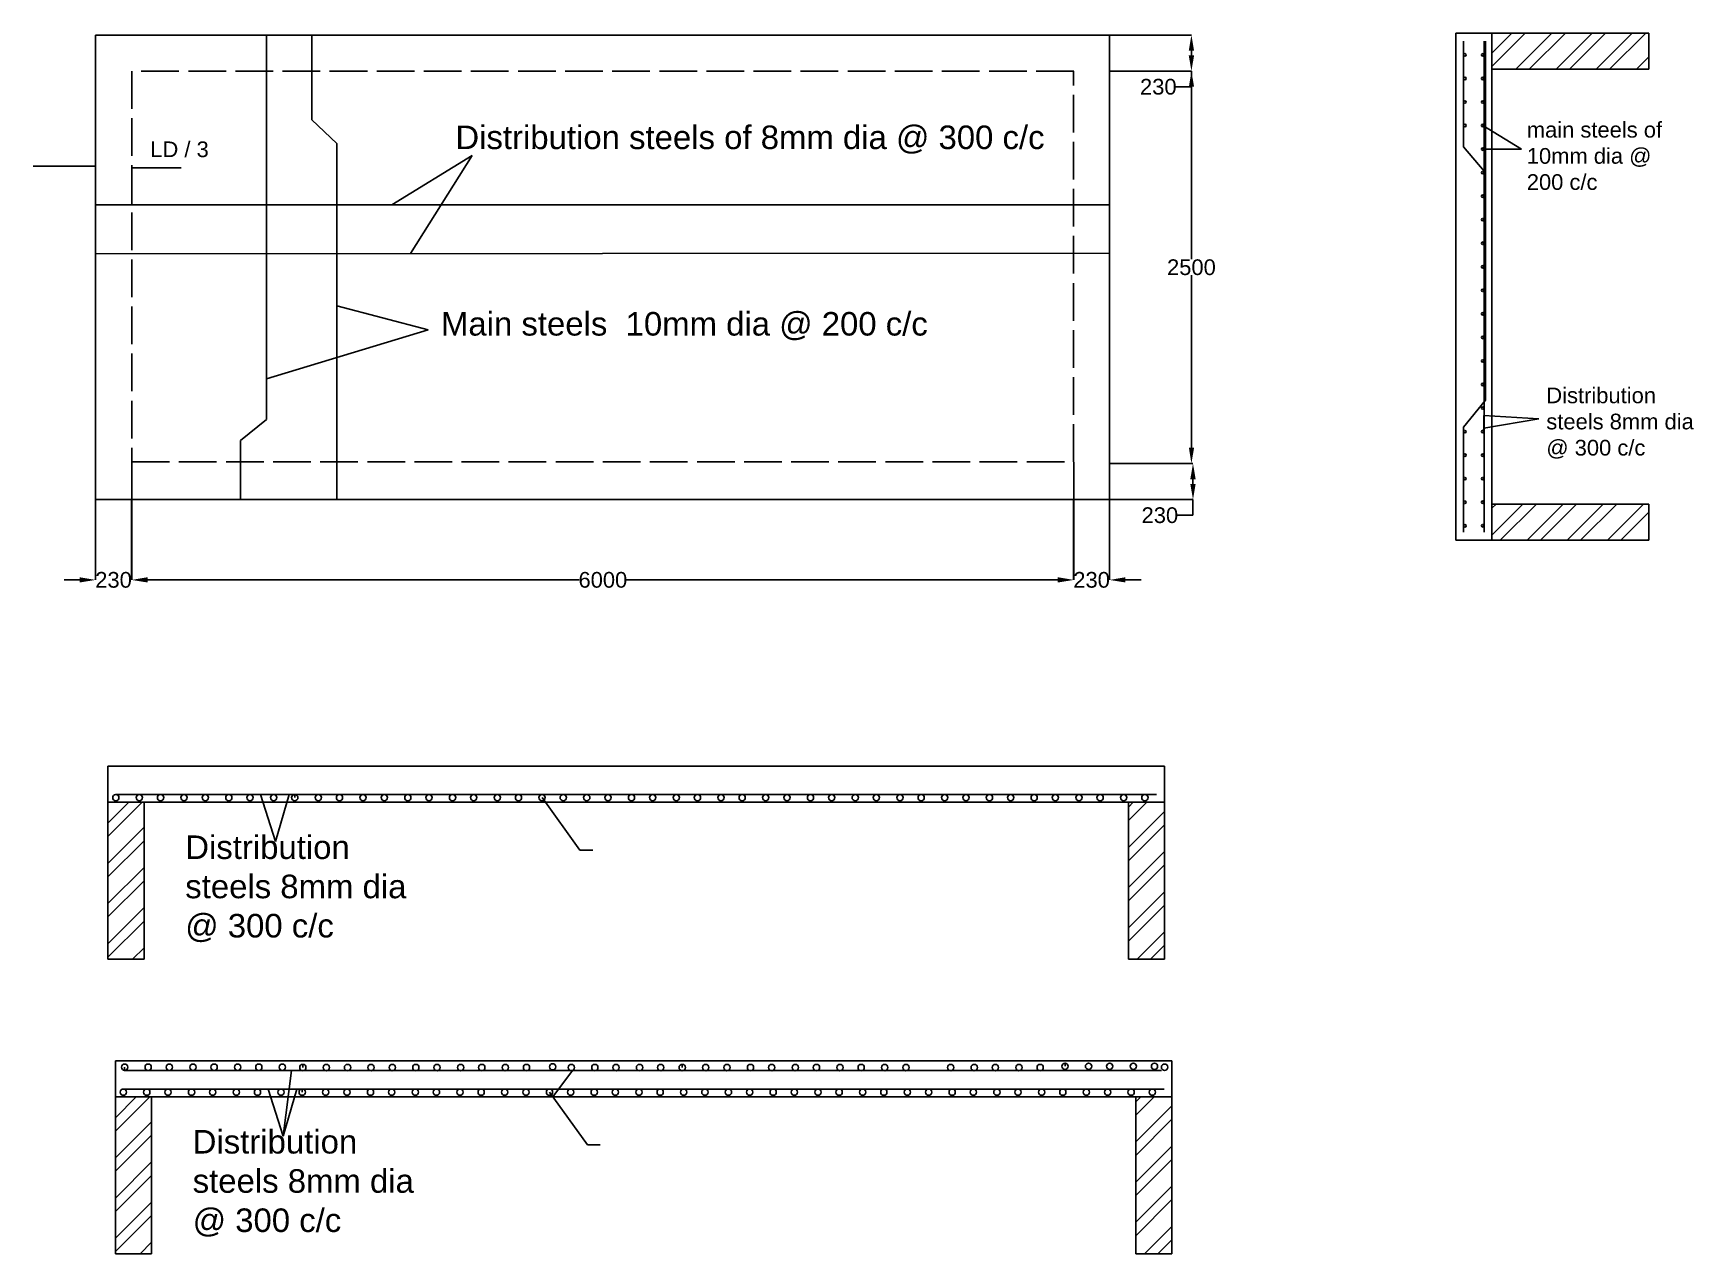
# Model space of a CAD drawing. Header units: millimetres. Extents: x 5101 to 15679, y 396 to 8174.
import ezdxf

# ---------------------------------------------------------------- set-up
doc = ezdxf.new("R2010")
doc.units = ezdxf.units.MM
doc.linetypes.add('ACAD_ISO02W100', pattern=[15, 12, -3])
doc.styles.get("Standard").update_dxf_attribs({"font": 'arial.ttf'})
doc.dimstyles.get("Standard").update_dxf_attribs({"dimtxt": 100, "dimasz": 100, "dimexe": 0.18, "dimexo": 0.0625, "dimgap": 0.09, "dimtad": 0, "dimtih": 1, "dimtoh": 1, "dimdec": 0, "dimzin": 0, "dimdsep": 46, "dimtxsty": 'Standard', "dimcen": 0.09, "dimadec": 0, "dimazin": 0, "dimtfac": 1, "dimtdec": 0, "dimtofl": 0, "dimtmove": 0, "dimatfit": 3, "dimfxl": 1, "dimtolj": 1, "dimtzin": 0, "dimarcsym": 0})

# ---------------------------------------------------------------- blocks, each defined once
blk = doc.blocks.new('*D2')
at = {"color": 0, "lineweight": -2, "transparency": 16777216}
for p, q in [((11958, 7932), (12480, 7932)), ((12479, 7832), (12479, 6733)), ((12479, 5532), (12479, 6631)), ((11958, 5432), (12480, 5432))]:
    blk.add_line(p, q, dxfattribs=at)
at = {"color": 0, "transparency": 16777216}
for points in [[(12463, 7832), (12496, 7832), (12479, 7932)], [(12463, 5532), (12496, 5532), (12479, 5432)]]:
    blk.add_solid(points, dxfattribs=at)
at = {"layer": 'Defpoints', "color": 0, "transparency": 16777216}
for p in [(11958, 7932), (11958, 5432), (12479, 5432)]:
    blk.add_point(p, dxfattribs=at)
at = {"color": 0, "transparency": 16777216, "insert": (12479, 6682), "char_height": 100, "attachment_point": 5}
blk.add_mtext('\\A1;2500', dxfattribs=at)
blk = doc.blocks.new('*D3')
at = {"color": 0, "lineweight": -2, "transparency": 16777216}
for p, q in [((5730, 5441), (5730, 4690)), ((11730, 5441), (11730, 4690)), ((5830, 4690), (8580, 4690)), ((11630, 4690), (8879, 4690))]:
    blk.add_line(p, q, dxfattribs=at)
at = {"color": 0, "transparency": 16777216}
for points in [[(5830, 4707), (5830, 4674), (5730, 4690)], [(11630, 4707), (11630, 4674), (11730, 4690)]]:
    blk.add_solid(points, dxfattribs=at)
at = {"layer": 'Defpoints', "color": 0, "transparency": 16777216}
for p in [(5730, 5441), (11730, 5441), (11730, 4690)]:
    blk.add_point(p, dxfattribs=at)
at = {"color": 0, "transparency": 16777216, "insert": (8730, 4690), "char_height": 100, "attachment_point": 5}
blk.add_mtext('\\A1;6000', dxfattribs=at)
blk = doc.blocks.new('*D4')
at = {"color": 0, "lineweight": -2, "transparency": 16777216}
for p, q in [((11958, 8162), (12479, 8162)), ((12479, 8062), (12479, 8032)), ((11958, 7932), (12479, 7932)), ((12479, 7832), (12379, 7832)), ((12479, 7932), (12479, 7832))]:
    blk.add_line(p, q, dxfattribs=at)
at = {"color": 0, "transparency": 16777216}
for points in [[(12462, 8062), (12496, 8062), (12479, 8162)], [(12462, 8032), (12496, 8032), (12479, 7932)]]:
    blk.add_solid(points, dxfattribs=at)
at = {"layer": 'Defpoints', "color": 0, "transparency": 16777216}
for p in [(11958, 8162), (11958, 7932), (12479, 7932)]:
    blk.add_point(p, dxfattribs=at)
at = {"color": 0, "transparency": 16777216, "insert": (12268, 7832), "char_height": 100, "attachment_point": 5}
blk.add_mtext('\\A1;230', dxfattribs=at)
blk = doc.blocks.new('*D5')
at = {"color": 0, "lineweight": -2, "transparency": 16777216}
for p, q in [((11958, 5432), (12489, 5432)), ((12489, 5332), (12489, 5302)), ((11958, 5202), (12489, 5202)), ((12489, 5202), (12489, 5102)), ((12489, 5102), (12389, 5102))]:
    blk.add_line(p, q, dxfattribs=at)
at = {"color": 0, "transparency": 16777216}
for points in [[(12472, 5332), (12506, 5332), (12489, 5432)], [(12472, 5302), (12506, 5302), (12489, 5202)]]:
    blk.add_solid(points, dxfattribs=at)
at = {"layer": 'Defpoints', "color": 0, "transparency": 16777216}
for p in [(11958, 5432), (11958, 5202), (12489, 5202)]:
    blk.add_point(p, dxfattribs=at)
at = {"color": 0, "transparency": 16777216, "insert": (12278, 5102), "char_height": 100, "attachment_point": 5}
blk.add_mtext('\\A1;230', dxfattribs=at)
blk = doc.blocks.new('*D6')
at = {"color": 0, "lineweight": -2, "transparency": 16777216}
for p, q in [((5498, 5202), (5498, 4690)), ((5728, 5202), (5728, 4690)), ((5398, 4690), (5298, 4690)), ((5828, 4690), (5928, 4690))]:
    blk.add_line(p, q, dxfattribs=at)
at = {"color": 0, "transparency": 16777216}
for points in [[(5398, 4707), (5398, 4674), (5498, 4690)], [(5828, 4707), (5828, 4674), (5728, 4690)]]:
    blk.add_solid(points, dxfattribs=at)
at = {"layer": 'Defpoints', "color": 0, "transparency": 16777216}
for p in [(5498, 5202), (5728, 5202), (5728, 4690)]:
    blk.add_point(p, dxfattribs=at)
at = {"color": 0, "transparency": 16777216, "insert": (5613, 4690), "char_height": 100, "attachment_point": 5}
blk.add_mtext('\\A1;230', dxfattribs=at)
blk = doc.blocks.new('*D7')
at = {"color": 0, "lineweight": -2, "transparency": 16777216}
for p, q in [((11728, 5202), (11728, 4690)), ((11958, 5202), (11958, 4690)), ((11628, 4690), (11528, 4690)), ((12058, 4690), (12158, 4690))]:
    blk.add_line(p, q, dxfattribs=at)
at = {"color": 0, "transparency": 16777216}
for points in [[(11628, 4707), (11628, 4674), (11728, 4690)], [(12058, 4707), (12058, 4674), (11958, 4690)]]:
    blk.add_solid(points, dxfattribs=at)
at = {"layer": 'Defpoints', "color": 0, "transparency": 16777216}
for p in [(11728, 5202), (11958, 5202), (11728, 4690)]:
    blk.add_point(p, dxfattribs=at)
at = {"color": 0, "transparency": 16777216, "insert": (11843, 4690), "char_height": 100, "attachment_point": 5}
blk.add_mtext('\\A1;230', dxfattribs=at)
blk = doc.blocks.new('*U11')
blk.add_circle((28, 8), 8)
blk.add_circle((28, 8), 8)
blk.add_circle((28, 8), 8)
blk = doc.blocks.new('*U12')
at = {"color": 0, "linetype": 'ByBlock', "lineweight": -2, "transparency": 16777216, "rotation": 270.0000000000002}
for p in [(14213, 5663), (14213, 5513), (14213, 5363), (14213, 5213), (14213, 5063)]:
    blk.add_blockref('*U11', p, dxfattribs=at)

msp = doc.modelspace()

# ---------------------------------------------------------------- hatches: boundary and pattern name
h = msp.add_hatch()
h.set_pattern_fill('ANSI32', color=256, scale=19)
h.set_pattern_definition([(45, (3756.68, 226.07), (-127.9686, 127.9686), []), (45, (3842, 226.07), (-127.9686, 127.9686), [])])
h.paths.add_polyline_path([(15392.9, 5173.7), (14392.9, 5173.7), (14392.9, 4943.7), (15392.9, 4943.7)])
h.paths.add_polyline_path([(15392.9, 8173.7), (14392.9, 8173.7), (14392.9, 7943.7), (15392.9, 7943.7)])
h = msp.add_hatch()
h.set_pattern_fill('ANSI32', color=256, scale=19)
h.set_pattern_definition([(45, (2694.97, -510.42), (-127.9686, 127.9686), []), (45, (2780.28, -510.42), (-127.9686, 127.9686), [])])
h.paths.add_polyline_path([(5807.5, 3273), (5577.5, 3273), (5577.5, 2273), (5807.5, 2273)])
h.paths.add_polyline_path([(12307.5, 3273), (12077.5, 3273), (12077.5, 2273), (12307.5, 2273)])
h = msp.add_hatch()
h.set_pattern_fill('ANSI32', color=256, scale=19)
h.set_pattern_definition([(45, (2742.36, -2387.09), (-127.9686, 127.9686), []), (45, (2827.67, -2387.09), (-127.9686, 127.9686), [])])
h.paths.add_polyline_path([(5854.9, 1396.3), (5624.9, 1396.3), (5624.9, 396.3), (5854.9, 396.3)])
h.paths.add_polyline_path([(12354.9, 1396.3), (12124.9, 1396.3), (12124.9, 396.3), (12354.9, 396.3)])

# ---------------------------------------------------------------- linework, layer by layer
for p, q in [((5497.5, 7932.1), (5497.5, 8162.1)), ((5497.5, 8162.1), (5729.7, 8162.1)), ((5497.5, 8162.1), (5497.5, 7932.1)), ((5497.5, 8162.1), (5497.5, 7326.3)), ((5729.7, 8162.1), (11729.7, 8162.1)), ((5729.7, 8162.1), (7696.5, 8162.1)), ((5729.7, 8162.1), (6588.3, 8162.1)), ((6588.3, 8162.1), (6588.3, 5711.6)), ((6877, 8162.1), (6877, 7622.4)), ((11957.5, 8162.1), (11729.7, 8162.1)), ((11957.5, 7932.1), (11957.5, 8162.1)), ((11957.5, 8162.1), (11957.5, 7932.1)), ((14162.9, 8173.7), (14392.9, 8173.7)), ((14162.9, 8173.7), (14162.9, 4943.7)), ((14392.9, 8173.7), (14392.9, 4943.7)), ((14392.9, 8173.7), (15392.9, 8173.7)), ((15392.9, 8173.7), (15392.9, 7943.7)), ((14212.9, 8123.7), (14212.9, 7448.9)), ((14342.9, 8123.7), (14342.9, 4993.7)), ((14352.5, 5835.5), (14352.5, 8123.7)), ((5497.5, 8008.3), (5497.5, 8008.3)), ((14342.9, 7943.7), (14342.9, 7293.7)), ((15392.9, 7943.7), (14392.9, 7943.7)), ((5497.5, 5432.1), (5497.5, 7932.1)), ((5497.5, 7932.1), (5497.5, 7932.1)), ((5497.5, 7932.1), (5497.5, 7080.1)), ((11957.5, 7932.1), (11957.5, 5432.1)), ((11957.5, 7932.1), (11957.5, 7080.2)), ((6877, 7622.4), (7036.2, 7469.9)), ((14581.3, 7435.3), (14334.6, 7585.3)), ((7036.2, 7469.9), (7036.2, 5202.1)), ((14342.9, 7293.7), (14212.9, 7448.9)), ((14334.6, 7435.3), (14581.3, 7435.3)), ((5497.5, 7326.3), (5101.4, 7326.3)), ((5729.7, 7080.1), (5729.7, 7315)), ((5729.7, 7315), (6044.8, 7315)), ((7385.1, 7080.1), (7897.3, 7394.2)), ((7504.8, 6769.3), (7897.3, 7394.2)), ((11957.5, 7080.2), (5497.5, 7080.1)), ((5497.5, 7080.1), (5497.5, 6768.5)), ((7036.2, 7080.1), (7385.1, 7080.1)), ((5497.5, 6768.5), (11957.5, 6772)), ((5497.5, 6768.5), (7504.8, 6769.3)), ((7036.2, 6769.3), (7036.2, 6436.8)), ((7036.2, 6436.8), (7617.9, 6283.9)), ((6588.3, 5971.5), (7617.9, 6283.9)), ((6588.3, 5711.6), (6588.3, 5971.5)), ((5497.5, 5662.1), (5497.5, 5892.1)), ((14352.5, 5835.5), (14212.9, 5662.8)), ((14342.6, 5679.7), (14342.6, 5738.2)), ((14342.6, 5738.2), (14691.9, 5716)), ((14691.9, 5716), (14342.6, 5658.1)), ((5497.5, 5432.1), (5497.5, 5662.1)), ((6588.3, 5711.6), (6422.5, 5579)), ((14212.9, 5662.8), (14212.9, 4993.7)), ((14342.6, 5635.3), (14342.6, 5679.7)), ((6422.5, 5579), (6422.5, 5202.1)), ((5497.5, 5202.1), (5497.5, 5432.1)), ((11957.5, 5432.1), (11957.5, 5202.1)), ((5727.5, 5202.1), (5497.5, 5202.1)), ((11957.5, 5202.1), (5727.5, 5202.1)), ((5729.7, 5202.1), (5727.5, 5202.1)), ((5727.5, 5202.1), (5729.7, 5202.1)), ((5729.7, 5202.1), (6435.8, 5202.1)), ((15392.9, 5173.7), (14392.9, 5173.7)), ((15392.9, 4943.7), (15392.9, 5173.7)), ((14392.9, 4943.7), (14162.9, 4943.7)), ((14392.9, 4943.7), (15392.9, 4943.7)), ((5577.5, 3503), (12307.5, 3503)), ((5577.5, 3273), (5577.5, 3503)), ((12307.5, 3503), (12307.5, 3273)), ((12257.5, 3323), (5627.5, 3323)), ((5627.5, 3323), (5777.5, 3323)), ((5627.5, 3323), (5627.5, 3323)), ((6482.5, 3323), (6550.2, 3323)), ((6550.2, 3323), (6645.4, 3023.1)), ((6732.8, 3323), (6645.4, 3023.1)), ((6767.5, 3323), (6732.8, 3323)), ((6767.5, 3303), (6767.5, 3323)), ((8342.5, 3303), (8583.7, 2968.3)), ((12307.5, 3273), (5577.5, 3273)), ((5577.5, 3273), (5577.5, 2273)), ((5807.5, 2273), (5807.5, 3273)), ((12077.5, 2273), (12077.5, 3273)), ((12307.5, 3273), (12307.5, 2273)), ((8583.7, 2968.3), (8665.1, 2968.3)), ((5577.5, 2273), (5807.5, 2273)), ((12307.5, 2273), (12077.5, 2273)), ((5624.9, 1626.3), (12354.9, 1626.3)), ((5624.9, 1396.3), (5624.9, 1626.3)), ((6818.7, 1583.1), (6818.7, 1603.1)), ((9235.5, 1583.1), (9235.5, 1603.1)), ((11673.8, 1591.2), (11673.8, 1611.2)), ((12354.9, 1626.3), (12354.9, 1396.3)), ((5683.7, 1585.2), (5683.7, 1565.2)), ((5683.7, 1565.2), (12287.9, 1565.2)), ((5683.7, 1565.2), (6688.7, 1565.2)), ((6688.7, 1565.2), (6747.2, 1565.2)), ((6692.8, 1146.4), (6747.2, 1565.2)), ((8537.6, 1565.2), (8411.5, 1396.3)), ((12354.9, 1396.3), (5624.9, 1396.3)), ((5624.9, 1396.3), (5624.9, 396.3)), ((12304.9, 1446.3), (5674.9, 1446.3)), ((5674.9, 1446.3), (5824.9, 1446.3)), ((5674.9, 1446.3), (5674.9, 1446.3)), ((5854.9, 396.3), (5854.9, 1396.3)), ((6529.9, 1446.3), (6597.6, 1446.3)), ((6597.6, 1446.3), (6692.8, 1146.4)), ((6780.2, 1446.3), (6692.8, 1146.4)), ((6814.9, 1446.3), (6780.2, 1446.3)), ((6814.9, 1426.3), (6814.9, 1446.3)), ((8389.9, 1426.3), (8631.1, 1091.6)), ((12124.9, 396.3), (12124.9, 1396.3)), ((12354.9, 1396.3), (12354.9, 396.3)), ((8631.1, 1091.6), (8712.5, 1091.6)), ((5624.9, 396.3), (5854.9, 396.3)), ((12354.9, 396.3), (12124.9, 396.3))]:
    msp.add_line(p, q)
at = {"linetype": 'ACAD_ISO02W100', "ltscale": 20}
for points in [[(11729.7, 7932.1), (5729.7, 7932.1), (5729.7, 5441.5)], [(5729.7, 5441.5), (11727.5, 5441.5), (11727.5, 7932.1)]]:
    msp.add_lwpolyline(points, dxfattribs=at)
msp.add_lwpolyline([(5683.7, 1585.2), (5683.7, 1585.2), (5683.7, 1585.2), (5683.7, 1585.2), (5683.7, 1585.2), (5683.7, 1585.2)])
for centre, radius in [((14220.9, 8035.3), 8), ((14220.9, 8035.3), 8), ((14220.9, 8035.3), 8), ((14334.6, 8035.3), 8), ((14334.6, 8035.3), 8), ((14334.6, 8035.3), 8), ((14220.9, 7885.3), 8), ((14220.9, 7885.3), 8), ((14220.9, 7885.3), 8), ((14334.6, 7885.3), 8), ((14334.6, 7885.3), 8), ((14334.6, 7885.3), 8), ((14220.9, 7735.3), 8), ((14220.9, 7735.3), 8), ((14220.9, 7735.3), 8), ((14334.6, 7735.3), 8), ((14334.6, 7735.3), 8), ((14334.6, 7735.3), 8), ((14220.9, 7585.3), 8), ((14220.9, 7585.3), 8), ((14220.9, 7585.3), 8), ((14334.6, 7585.3), 8), ((14334.6, 7585.3), 8), ((14334.6, 7585.3), 8), ((14334.6, 7435.3), 8), ((14334.6, 7435.3), 8), ((14334.6, 7435.3), 8), ((14334.6, 7285.3), 8), ((14334.6, 7285.3), 8), ((14334.6, 7285.3), 8), ((14334.6, 7135.3), 8), ((14334.6, 7135.3), 8), ((14334.6, 7135.3), 8), ((14334.6, 6985.3), 8), ((14334.6, 6985.3), 8), ((14334.6, 6985.3), 8), ((14334.6, 6835.3), 8), ((14334.6, 6835.3), 8), ((14334.6, 6835.3), 8), ((14334.6, 6685.3), 8), ((14334.6, 6685.3), 8), ((14334.6, 6685.3), 8), ((14334.6, 6535.3), 8), ((14334.6, 6535.3), 8), ((14334.6, 6535.3), 8), ((14334.6, 6385.3), 8), ((14334.6, 6385.3), 8), ((14334.6, 6385.3), 8), ((14334.6, 6235.3), 8), ((14334.6, 6235.3), 8), ((14334.6, 6235.3), 8), ((14334.6, 6085.3), 8), ((14334.6, 6085.3), 8), ((14334.6, 6085.3), 8), ((14334.6, 5935.3), 8), ((14334.6, 5935.3), 8), ((14334.6, 5935.3), 8), ((14334.6, 5785.3), 8), ((14334.6, 5785.3), 8), ((14334.6, 5785.3), 8), ((14334.6, 5635.3), 8), ((14334.6, 5635.3), 8), ((14334.6, 5635.3), 8), ((14334.6, 5485.3), 8), ((14334.6, 5485.3), 8), ((14334.6, 5485.3), 8), ((14334.6, 5335.3), 8), ((14334.6, 5335.3), 8), ((14334.6, 5335.3), 8), ((14334.6, 5185.3), 8), ((14334.6, 5185.3), 8), ((14334.6, 5035.3), 8), ((5627.5, 3303), 20), ((5777.5, 3303), 20), ((5912.5, 3303), 20), ((6062.5, 3303), 20), ((6197.5, 3303), 20), ((6347.5, 3303), 20), ((6482.5, 3303), 20), ((6632.5, 3303), 20), ((6767.5, 3303), 20), ((6917.5, 3303), 20), ((7052.5, 3303), 20), ((7202.5, 3303), 20), ((7337.5, 3303), 20), ((7487.5, 3303), 20), ((7622.5, 3303), 20), ((7772.5, 3303), 20), ((7907.5, 3303), 20), ((8057.5, 3303), 20), ((8192.5, 3303), 20), ((8342.5, 3303), 20), ((8477.5, 3303), 20), ((8627.5, 3303), 20), ((8762.5, 3303), 20), ((8912.5, 3303), 20), ((9047.5, 3303), 20), ((9197.5, 3303), 20), ((9332.5, 3303), 20), ((9482.5, 3303), 20), ((9617.5, 3303), 20), ((9767.5, 3303), 20), ((9902.5, 3303), 20), ((10052.5, 3303), 20), ((10187.5, 3303), 20), ((10337.5, 3303), 20), ((10472.5, 3303), 20), ((10622.5, 3303), 20), ((10757.5, 3303), 20), ((10907.5, 3303), 20), ((11042.5, 3303), 20), ((11192.5, 3303), 20), ((11327.5, 3303), 20), ((11477.5, 3303), 20), ((11612.5, 3303), 20), ((11762.5, 3303), 20), ((11897.5, 3303), 20), ((12047.5, 3303), 20), ((12182.5, 3303), 20), ((5683.7, 1585.2), 20), ((5833.7, 1585.2), 20), ((5968.7, 1585.2), 20), ((6118.7, 1585.2), 20), ((6253.7, 1585.2), 20), ((6403.7, 1585.2), 20), ((6538.7, 1585.2), 20), ((6688.7, 1585.2), 20), ((6818.7, 1583.1), 20), ((6968.7, 1583.1), 20), ((7103.7, 1583.1), 20), ((7253.7, 1583.1), 20), ((7388.7, 1583.1), 20), ((7538.7, 1583.1), 20), ((7673.7, 1583.1), 20), ((7823.7, 1583.1), 20), ((7958.7, 1583.1), 20), ((8108.7, 1583.1), 20), ((8243.7, 1583.1), 20), ((8409.9, 1587.5), 20), ((8528.7, 1583.1), 20), ((8678.7, 1583.1), 20), ((8813.7, 1583.1), 20), ((8963.7, 1583.1), 20), ((9098.7, 1583.1), 20), ((9235.5, 1583.1), 20), ((9385.5, 1583.1), 20), ((9520.5, 1583.1), 20), ((9670.5, 1583.1), 20), ((9805.5, 1583.1), 20), ((9955.5, 1583.1), 20), ((10090.5, 1583.1), 20), ((10240.5, 1583.1), 20), ((10375.5, 1583.1), 20), ((10525.5, 1583.1), 20), ((10660.5, 1583.1), 20), ((10945.5, 1583.1), 20), ((11095.5, 1583.1), 20), ((11230.5, 1583.1), 20), ((11380.5, 1583.1), 20), ((11515.5, 1583.1), 20), ((11673.8, 1591.2), 20), ((11823.8, 1591.2), 20), ((11958.8, 1591.2), 20), ((12108.8, 1591.2), 20), ((12243.8, 1591.2), 20), ((12307.9, 1585.2), 20), ((12307.9, 1585.2), 20), ((5674.9, 1426.3), 20), ((5824.9, 1426.3), 20), ((5959.9, 1426.3), 20), ((6109.9, 1426.3), 20), ((6244.9, 1426.3), 20), ((6394.9, 1426.3), 20), ((6529.9, 1426.3), 20), ((6679.9, 1426.3), 20), ((6814.9, 1426.3), 20), ((6964.9, 1426.3), 20), ((7099.9, 1426.3), 20), ((7249.9, 1426.3), 20), ((7384.9, 1426.3), 20), ((7534.9, 1426.3), 20), ((7669.9, 1426.3), 20), ((7819.9, 1426.3), 20), ((7954.9, 1426.3), 20), ((8104.9, 1426.3), 20), ((8239.9, 1426.3), 20), ((8389.9, 1426.3), 20), ((8524.9, 1426.3), 20), ((8674.9, 1426.3), 20), ((8809.9, 1426.3), 20), ((8959.9, 1426.3), 20), ((9094.9, 1426.3), 20), ((9244.9, 1426.3), 20), ((9379.9, 1426.3), 20), ((9529.9, 1426.3), 20), ((9664.9, 1426.3), 20), ((9814.9, 1426.3), 20), ((9949.9, 1426.3), 20), ((10099.9, 1426.3), 20), ((10234.9, 1426.3), 20), ((10384.9, 1426.3), 20), ((10519.9, 1426.3), 20), ((10669.9, 1426.3), 20), ((10804.9, 1426.3), 20), ((10954.9, 1426.3), 20), ((11089.9, 1426.3), 20), ((11239.9, 1426.3), 20), ((11374.9, 1426.3), 20), ((11524.9, 1426.3), 20), ((11659.9, 1426.3), 20), ((11809.9, 1426.3), 20), ((11944.9, 1426.3), 20), ((12094.9, 1426.3), 20), ((12229.9, 1426.3), 20)]:
    msp.add_circle(centre, radius)

# ---------------------------------------------------------------- block references
msp.add_blockref('*U12', (0, 0))

# ---------------------------------------------------------------- texts
at = {"attachment_point": 1}
for s, width, heights, insert, char_height in [('\\pxr19.97509,t34;Distribution steels of 8mm dia @ 300 c/c', 6977.388, [0], (7790.7, 7585.3), 150), ('\\pxt5,6,7;main steels of 10mm dia @ 200 c/c', 958.972, [478.5], (14615.2, 7608.6), 100), ('LD / 3', 747.917, [103.5], (5847.1, 7483.9), 100), ('Main steels  10mm dia @ 200 c/c', 3961.738, [0], (7698.9, 6397.1), 150), ('Distribution steels 8mm dia @ 300 c/c', 1032.536, [548.9], (14739.7, 5916), 100), ('Distribution steels 8mm dia @ 300 c/c', 1575.764, [0], (6069.8, 3062), 150), ('Distribution steels 8mm dia @ 300 c/c', 1575.764, [0], (6117.2, 1185.3), 150)]:
    msp.add_mtext_dynamic_manual_height_columns(s, width=width, gutter_width=12.5, heights=heights, dxfattribs=dict(at, insert=insert, char_height=char_height))

# ---------------------------------------------------------------- dimensions: what is measured, and where the dimension line sits
for base, p1, p2, picture, middle in [((12479, 7932.1), (11957.5, 8162.1), (11957.5, 7932.1), '*D4', (12267.8, 7832.1)), ((12479.4, 5432.1), (11957.5, 7932.1), (11957.5, 5432.1), '*D2', (12479.4, 6682.1)), ((12489.1, 5202.1), (11957.5, 5432.1), (11957.5, 5202.1), '*D5', (12277.9, 5102.1))]:
    dim = msp.add_linear_dim(base=base, p1=p1, p2=p2, angle=90, dimstyle='Standard')
    dim.commit()
    dim.dimension.update_dxf_attribs({"geometry": picture, "text_midpoint": middle})
for base, p1, p2, picture, middle in [((11729.7, 4690.2), (5729.7, 5441.5), (11729.7, 5441.5), '*D3', (8729.7, 4690.2)), ((5727.5, 4690.2), (5497.5, 5202.1), (5727.5, 5202.1), '*D6', (5612.5, 4690.2)), ((11727.5, 4690.2), (11957.5, 5202.1), (11727.5, 5202.1), '*D7', (11842.5, 4690.2))]:
    dim = msp.add_linear_dim(base=base, p1=p1, p2=p2, dimstyle='Standard')
    dim.commit()
    dim.dimension.update_dxf_attribs({"geometry": picture, "text_midpoint": middle})

doc.saveas('drawing.dxf')
